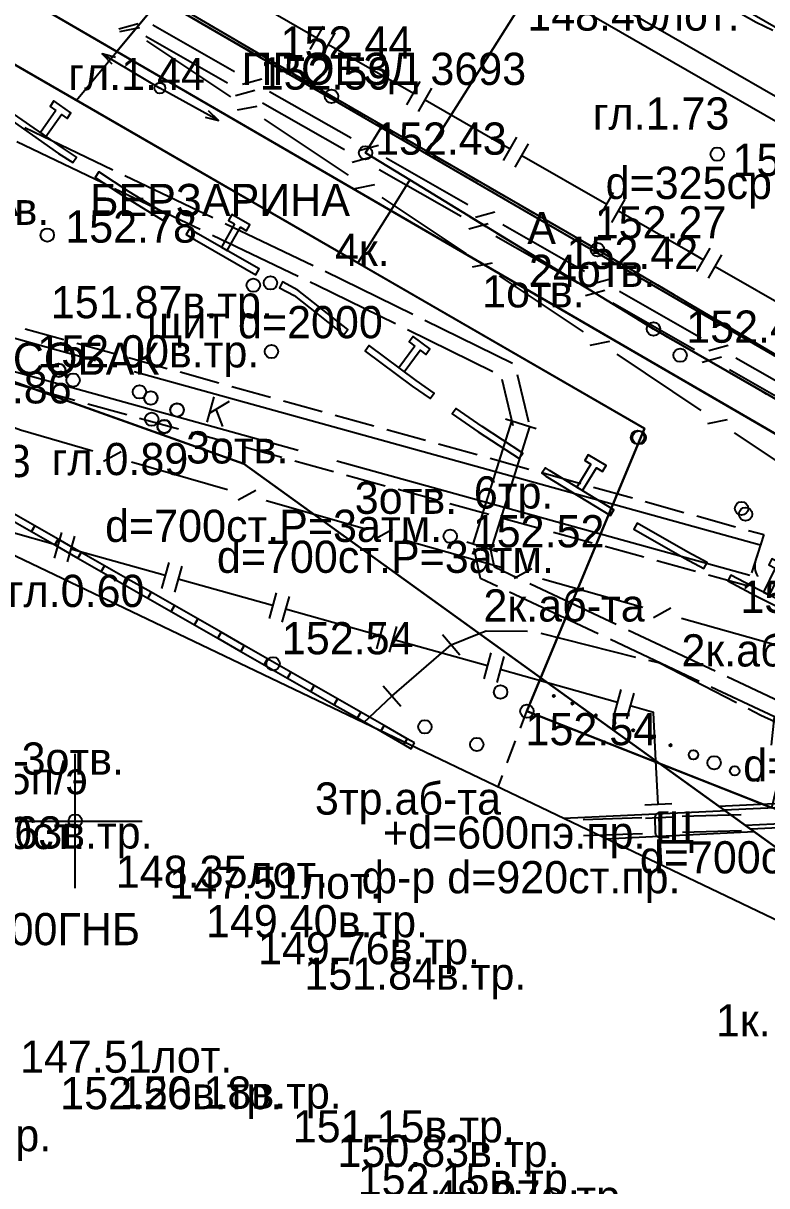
# Model space of a CAD drawing. Header units: metres. Extents: x -2743 to 126, y 13412 to 13916.
# Drawn here: x -1951.94 to -1924.21, y 13636.41 to 13679.72 of the extents above; entities that cross this region are included whole.
import ezdxf

# ---------------------------------------------------------------- set-up
doc = ezdxf.new("R2010")
doc.units = ezdxf.units.M
for name, color, linetype in [('0_геоподоснова', 7, 'Continuous'), ('link-улица Берзарина_Граница работ$0$ГП_Граница проектирования', 7, 'Continuous'), ('link-улица Берзарина_Покрытия — Новые$0$ДВ_ПП_Газон_Р', 7, 'Continuous'), ('link-улица Берзарина_Покрытия — Новые$0$ДВ_ПП_Тип2_Р_покрытия_ПЧ_Местные', 7, 'Continuous'), ('link-улица Берзарина_Покрытия — Новые$0$ДВ_ПП_Тип4_У_ПЧ за счет АБ_ТР', 7, 'Continuous'), ('link-улица Берзарина_Покрытия — Новые$0$ДВ_ПП_Тип5_Р ТР', 7, 'Continuous'), ('link-улица Берзарина_Покрытия — Новые$0$ДВ_ПП_Тип6_У_ТР_3м за счет Газона', 7, 'Continuous'), ('link_улица Берзарина_борта$0$ДВ_ГП_П_Борт_БР100.30.15', 7, 'Continuous'), ('link_улица Берзарина_борта$0$ДВ_ГП_П_Борт_Пониженный_бетонный', 7, 'Continuous'), ('output[1-12]_3_ДЖКХ-24_03233kl$0$Красные линии', 7, 'Continuous'), ('output[1-12]_3_ДЖКХ-24_03233pp$0$Водосток проектный', 7, 'Continuous'), ('output[1-12]_3_ДЖКХ-24_03233tp$0$Горизонтали', 7, 'Continuous'), ('output[1-12]_3_ДЖКХ-24_03233tp$0$Граница улицы', 7, 'Continuous'), ('output[1-12]_3_ДЖКХ-24_03233tp$0$Колодцы', 7, 'Continuous'), ('output[1-12]_3_ДЖКХ-24_03233tp$0$ЛЭП', 7, 'Continuous'), ('output[1-12]_3_ДЖКХ-24_03233tp$0$Отдельно стоящее дерево', 7, 'Continuous'), ('output[1-12]_3_ДЖКХ-24_03233tp$0$Полоса деревьев', 7, 'Continuous'), ('output[1-12]_3_ДЖКХ-24_03233tp$0$Светофоры', 7, 'Continuous'), ('output[1-12]_3_ДЖКХ-24_03233tp$0$Фонари', 7, 'Continuous'), ('output[1-12]_3_ДЖКХ-24_03233up$0$Водопровод', 7, 'Continuous'), ('output[1-12]_3_ДЖКХ-24_03233up$0$Газопровод', 7, 'Continuous'), ('output[1-12]_3_ДЖКХ-24_03233up$0$Кабели', 7, 'Continuous'), ('output[1-12]_3_ДЖКХ-24_03233up$0$Кабель связи', 7, 'Continuous'), ('output[1-12]_3_ДЖКХ-24_03233up$0$Кабель электрический', 7, 'Continuous'), ('output[1-12]_3_ДЖКХ-24_03233up$0$Канализация самотёчная', 7, 'Continuous'), ('output[1-12]_brd$0$Граница заказа', 7, 'Continuous'), ('output[1-12]_brd$0$Координатные кресты', 7, 'Continuous'), ('output[23]_3_ДЖКХ-25_01840kl$0$Красные линии', 7, 'Continuous'), ('output[23]_3_ДЖКХ-25_01840pp$0$Водосток проектный', 7, 'Continuous'), ('output[23]_3_ДЖКХ-25_01840tp$0$Горизонтали', 7, 'Continuous'), ('output[23]_3_ДЖКХ-25_01840tp$0$Граница улицы', 7, 'Continuous'), ('output[23]_3_ДЖКХ-25_01840tp$0$Колодцы', 7, 'Continuous'), ('output[23]_3_ДЖКХ-25_01840tp$0$Отдельно стоящее дерево', 7, 'Continuous'), ('output[23]_3_ДЖКХ-25_01840tp$0$Полоса деревьев', 7, 'Continuous'), ('output[23]_3_ДЖКХ-25_01840tp$0$Пояснительные подписи', 7, 'Continuous'), ('output[23]_3_ДЖКХ-25_01840up$0$Водосток', 7, 'Continuous'), ('output[23]_3_ДЖКХ-25_01840up$0$Газопровод', 7, 'Continuous'), ('output[23]_3_ДЖКХ-25_01840up$0$Кабели', 7, 'Continuous'), ('output[23]_3_ДЖКХ-25_01840up$0$Кабель связи', 7, 'Continuous'), ('output[23]_3_ДЖКХ-25_01840up$0$Канализация самотёчная', 7, 'Continuous'), ('output[23]_brd$0$Граница заказа', 7, 'Continuous'), ('output[23]_brd$0$Координатные кресты', 7, 'Continuous')]:
    doc.layers.add(name, color=color, linetype=linetype)

msp = doc.modelspace()

# ---------------------------------------------------------------- linework, layer by layer
at = {"layer": '0_геоподоснова'}
for points in [[(-1950, 13647.5), (-1950, 13652.5)], [(-1952.5, 13650), (-1947.5, 13650)]]:
    msp.add_lwpolyline(points, dxfattribs=at)
at = {"layer": 'link-улица Берзарина_Граница работ$0$ГП_Граница проектирования'}
msp.add_lwpolyline([(-1884.084, 13633.61), (-1896.781, 13639.677), (-1906.314, 13643.487), (-1921.402, 13649.466), (-1933.159, 13654.092), (-1928.779, 13664.629), (-1988.079, 13698.859), (-1995.299, 13686.451), (-2001.646, 13689.693), (-2002.701, 13690.383), (-2013.582, 13696.083)], dxfattribs=at)
at = {"layer": 'link-улица Берзарина_Покрытия — Новые$0$ДВ_ПП_Газон_Р'}
for points in [[(-1939.468, 13670.799), (-1949.958, 13676.854), (-1977.227, 13692.595), (-1975.877, 13694.586), (-1948.449, 13678.674), (-1938.236, 13672.748), (-1939.468, 13670.799)], [(-1921.057, 13662.782), (-1938.236, 13672.748), (-1939.468, 13670.799), (-1928.779, 13664.629), (-1933.159, 13654.092), (-1924.025, 13650.498), (-1921.057, 13662.782)]]:
    msp.add_lwpolyline(points, close=True, dxfattribs=at)
msp.add_lwpolyline([(-1949.958, 13676.854), (-1948.449, 13678.674)], dxfattribs=at)
at = {"layer": 'link-улица Берзарина_Покрытия — Новые$0$ДВ_ПП_Тип2_Р_покрытия_ПЧ_Местные'}
for points in [[(-1940.444, 13677.002), (-1946.762, 13680.709), (-1939.974, 13688.897), (-1936.862, 13687.092), (-1931.229, 13683.832), (-1931.23, 13683.831), (-1931.23, 13683.831), (-1936.855, 13674.934), (-1940.444, 13677.002)], [(-1917.843, 13676.081), (-1920.436, 13665.352), (-1930.526, 13671.287), (-1936.855, 13674.934), (-1931.23, 13683.831), (-1922.246, 13678.63), (-1920.884, 13677.841), (-1917.843, 13676.081)]]:
    msp.add_lwpolyline(points, close=True, dxfattribs=at)
at = {"layer": 'link-улица Берзарина_Покрытия — Новые$0$ДВ_ПП_Тип4_У_ПЧ за счет АБ_ТР'}
msp.add_lwpolyline([(-1962.573, 13689.976), (-1963.734, 13690.655), (-1963.848, 13690.497), (-1946.832, 13680.625), (-1938.593, 13675.846), (-1936.899, 13674.863), (-1926.517, 13668.839), (-1923.055, 13666.831), (-1920.444, 13665.317), (-1915.507, 13662.452), (-1918.323, 13664.109), (-1920.436, 13665.352), (-1930.526, 13671.287), (-1936.855, 13674.934), (-1940.444, 13677.002), (-1946.762, 13680.709), (-1952.591, 13684.129), (-1962.573, 13689.976)], close=True, dxfattribs=at)
at = {"layer": 'link-улица Берзарина_Покрытия — Новые$0$ДВ_ПП_Тип5_Р ТР'}
msp.add_lwpolyline([(-1916.286, 13661.366), (-1920.777, 13663.941), (-1928.439, 13668.334), (-1937.518, 13673.885), (-1939.173, 13674.897), (-1938.593, 13675.846), (-1936.899, 13674.863), (-1926.517, 13668.839), (-1923.055, 13666.831), (-1920.444, 13665.317), (-1915.507, 13662.452), (-1916.286, 13661.366)], close=True, dxfattribs=at)
at = {"layer": 'link-улица Берзарина_Покрытия — Новые$0$ДВ_ПП_Тип6_У_ТР_3м за счет Газона'}
for points in [[(-1948.449, 13678.674), (-1975.877, 13694.586), (-1981.484, 13697.839), (-1982.344, 13698.294), (-1983.236, 13698.68), (-1984.155, 13698.997), (-1985.097, 13699.24), (-1984.833, 13700.456), (-1984.416, 13700.346), (-1983.698, 13700.114), (-1983.282, 13701.344), (-1982.491, 13701.072), (-1981.718, 13700.757), (-1980.963, 13700.4), (-1980.229, 13700.001), (-1974.471, 13696.66), (-1946.832, 13680.625), (-1948.449, 13678.674)], [(-1920.777, 13663.941), (-1921.057, 13662.782), (-1938.236, 13672.748), (-1948.449, 13678.674), (-1946.832, 13680.625), (-1938.593, 13675.846), (-1939.173, 13674.897), (-1937.518, 13673.885), (-1928.439, 13668.334), (-1920.777, 13663.941)]]:
    msp.add_lwpolyline(points, close=True, dxfattribs=at)
msp.add_lwpolyline([(-1937.518, 13673.885), (-1938.236, 13672.748)], dxfattribs=at)
at = {"layer": 'link_улица Берзарина_борта$0$ДВ_ГП_П_Борт_БР100.30.15'}
msp.add_lwpolyline([(-1986.766, 13701.994), (-1985.053, 13701.781), (-1983.382, 13701.375), (-1981.769, 13700.78), (-1980.229, 13700.001), (-1926.517, 13668.839), (-1923.055, 13666.831), (-1915.507, 13662.452), (-1894.466, 13647.696), (-1863.372, 13632.742)], dxfattribs=at)
at = {"layer": 'link_улица Берзарина_борта$0$ДВ_ГП_П_Борт_Пониженный_бетонный'}
msp.add_lwpolyline([(-2000.536, 13689.126), (-1999.131, 13692.209), (-1997.803, 13694.464), (-1996.055, 13696.374), (-1993.952, 13697.883), (-1991.555, 13698.935), (-1988.993, 13699.465), (-1986.403, 13699.453), (-1983.872, 13698.908), (-1981.484, 13697.839), (-1919.727, 13662.01), (-1919.25, 13661.666), (-1918.852, 13661.24), (-1918.543, 13660.745), (-1918.336, 13660.194), (-1916.788, 13654.433), (-1916.383, 13653.353), (-1915.785, 13652.378), (-1915.012, 13651.535), (-1914.086, 13650.848), (-1901.556, 13643.634), (-1888.766, 13636.904), (-1875.729, 13630.666)], dxfattribs=at)
at = {"layer": 'output[1-12]_3_ДЖКХ-24_03233kl$0$Красные линии'}
for points in [[(-1950.722, 13676.473), (-1951.295, 13675.654), (-1951.09, 13675.51), (-1950.517, 13676.33), (-1950.3, 13676.178), (-1950.157, 13676.383), (-1950.796, 13676.83), (-1950.939, 13676.625), (-1950.722, 13676.473)], [(-1950.62, 13674.876), (-1950.093, 13674.531), (-1949.956, 13674.74), (-1950.48, 13675.084), (-1952.422, 13676.441), (-1952.565, 13676.237), (-1950.62, 13674.876)], [(-1948.117, 13673.234), (-1946.719, 13672.377), (-1946.588, 13672.59), (-1947.983, 13673.446), (-1949.12, 13674.191), (-1949.257, 13673.982), (-1948.117, 13673.234)], [(-1944.055, 13672.246), (-1944.551, 13671.378), (-1944.333, 13671.254), (-1943.838, 13672.122), (-1943.608, 13671.991), (-1943.484, 13672.208), (-1944.161, 13672.595), (-1944.285, 13672.377), (-1944.055, 13672.246)], [(-1945.554, 13671.662), (-1943.263, 13670.355), (-1943.139, 13670.572), (-1945.426, 13671.878), (-1945.735, 13672.067), (-1945.866, 13671.854), (-1945.554, 13671.662)], [(-1941.839, 13669.575), (-1939.989, 13668.114), (-1939.834, 13668.31), (-1941.701, 13669.785), (-1942.266, 13670.09), (-1942.385, 13669.87), (-1941.839, 13669.575)], [(-1937.338, 13667.695), (-1937.934, 13666.892), (-1937.733, 13666.743), (-1937.137, 13667.546), (-1936.924, 13667.388), (-1936.775, 13667.588), (-1937.401, 13668.053), (-1937.55, 13667.853), (-1937.338, 13667.695)], [(-1937.433, 13666.208), (-1936.76, 13665.741), (-1936.618, 13665.946), (-1937.287, 13666.412), (-1939.038, 13667.712), (-1939.187, 13667.511), (-1937.433, 13666.208)], [(-1934.97, 13664.496), (-1933.442, 13663.502), (-1933.305, 13663.711), (-1934.83, 13664.704), (-1935.796, 13665.375), (-1935.939, 13665.17), (-1934.97, 13664.496)], [(-1930.778, 13663.297), (-1931.3, 13662.445), (-1931.087, 13662.314), (-1930.565, 13663.166), (-1930.339, 13663.028), (-1930.208, 13663.241), (-1930.873, 13663.649), (-1931.004, 13663.436), (-1930.778, 13663.297)], [(-1932.447, 13662.854), (-1930.046, 13661.382), (-1929.915, 13661.595), (-1932.313, 13663.066), (-1932.467, 13663.166), (-1932.603, 13662.956), (-1932.447, 13662.854)], [(-1927.28, 13659.8), (-1926.555, 13659.414), (-1926.437, 13659.635), (-1927.16, 13660.02), (-1929.053, 13661.097), (-1929.176, 13660.88), (-1927.28, 13659.8)], [(-1923.898, 13659.423), (-1924.341, 13658.526), (-1924.117, 13658.416), (-1923.674, 13659.312), (-1923.437, 13659.195), (-1923.326, 13659.419), (-1924.025, 13659.764), (-1924.136, 13659.54), (-1923.898, 13659.423)], [(-1924.627, 13658.389), (-1922.996, 13657.582), (-1922.885, 13657.806), (-1924.513, 13658.611), (-1925.555, 13659.165), (-1925.672, 13658.945), (-1924.627, 13658.389)]]:
    msp.add_lwpolyline(points, close=True, dxfattribs=at)
at = {"layer": 'output[1-12]_3_ДЖКХ-24_03233pp$0$Водосток проектный'}
for points in [[(-1926.011, 13650.558), (-1907.526, 13651.431), (-1907.504, 13650.972), (-1907.482, 13650.512), (-1924.81, 13649.694)], [(-1925.807, 13650.412), (-1917.412, 13650.807)], [(-1925.024, 13649.848), (-1917.006, 13650.225)]]:
    msp.add_lwpolyline(points, dxfattribs=at)
at = {"layer": 'output[1-12]_3_ДЖКХ-24_03233tp$0$Горизонтали'}
for centre in [(-1940.444, 13677.002), (-1939.173, 13674.897), (-1926.063, 13674.846), (-1951.041, 13671.833), (-1930.526, 13671.287), (-1928.439, 13668.334), (-1936.016, 13660.612)]:
    msp.add_circle(centre, 0.25, dxfattribs=at)
at = {"layer": 'output[1-12]_3_ДЖКХ-24_03233tp$0$Граница улицы'}
for points in [[(-1944.992, 13679.67), (-1944.382, 13679.313)], [(-1943.951, 13679.06), (-1943.341, 13678.702)], [(-1942.91, 13678.449), (-1942.301, 13678.091)], [(-1941.869, 13677.838), (-1941.26, 13677.481)], [(-1940.828, 13677.228), (-1940.444, 13677.002), (-1940.218, 13676.872)], [(-1939.785, 13676.622), (-1939.172, 13676.269)], [(-1938.552, 13675.912), (-1938.74, 13675.606)], [(-1938.739, 13676.019), (-1938.126, 13675.667)], [(-1937.693, 13675.417), (-1937.081, 13675.064)], [(-1939, 13675.179), (-1939.173, 13674.897), (-1938.843, 13674.695)], [(-1936.648, 13674.814), (-1936.035, 13674.461)], [(-1938.416, 13674.434), (-1937.804, 13674.06)], [(-1935.602, 13674.212), (-1934.989, 13673.859)], [(-1937.378, 13673.799), (-1936.765, 13673.425)], [(-1934.556, 13673.609), (-1933.944, 13673.256)], [(-1936.339, 13673.164), (-1935.727, 13672.79)], [(-1933.511, 13673.007), (-1932.898, 13672.654)], [(-1935.3, 13672.529), (-1934.688, 13672.155)], [(-1932.465, 13672.404), (-1931.853, 13672.051)], [(-1934.261, 13671.894), (-1933.649, 13671.519)], [(-1931.419, 13671.802), (-1930.807, 13671.449)], [(-1933.222, 13671.259), (-1932.61, 13670.884)], [(-1930.374, 13671.198), (-1929.765, 13670.839)], [(-1932.183, 13670.623), (-1931.571, 13670.249)], [(-1929.334, 13670.586), (-1928.725, 13670.228)], [(-1931.145, 13669.988), (-1930.532, 13669.614)], [(-1928.294, 13669.974), (-1927.685, 13669.616)], [(-1930.106, 13669.353), (-1929.493, 13668.979)], [(-1927.254, 13669.362), (-1926.645, 13669.004)], [(-1929.067, 13668.718), (-1928.455, 13668.344)], [(-1926.214, 13668.75), (-1925.604, 13668.392)], [(-1928.021, 13668.094), (-1927.399, 13667.737)], [(-1925.173, 13668.138), (-1924.564, 13667.78)], [(-1926.965, 13667.489), (-1926.342, 13667.132)], [(-1925.908, 13666.883), (-1925.286, 13666.526)], [(-1924.852, 13666.277), (-1924.541, 13666.099)], [(-1924.541, 13666.099), (-1924.235, 13665.923)], [(-1928.217, 13652.148), (-1927.882, 13652.016)], [(-1927.417, 13651.833), (-1926.746, 13651.569)], [(-1926.281, 13651.386), (-1925.61, 13651.122)], [(-1925.145, 13650.939), (-1924.474, 13650.675)]]:
    msp.add_lwpolyline(points, dxfattribs=at)
at = {"layer": 'output[1-12]_3_ДЖКХ-24_03233tp$0$ЛЭП'}
for points in [[(-1948.991, 13678.587), (-1946.842, 13677.309)], [(-1948.493, 13678.447), (-1948.991, 13678.587), (-1948.629, 13678.216)], [(-1944.652, 13676.104), (-1946.842, 13677.309)], [(-1945.153, 13676.227), (-1944.652, 13676.104), (-1945.026, 13676.463)]]:
    msp.add_lwpolyline(points, dxfattribs=at)
at = {"layer": 'output[1-12]_3_ДЖКХ-24_03233tp$0$Отдельно стоящее дерево'}
for centre in [(-1943.359, 13669.963), (-1942.719, 13670.049), (-1942.684, 13667.492), (-1950.62, 13666.796), (-1950.606, 13666.789), (-1950.078, 13666.429), (-1947.604, 13665.988), (-1947.183, 13665.763), (-1947.179, 13665.762), (-1946.206, 13665.315), (-1946.201, 13665.312), (-1947.149, 13664.97), (-1946.686, 13664.69), (-1946.678, 13664.701), (-1946.675, 13664.7), (-1929.031, 13664.296), (-1928.972, 13664.286), (-1925.154, 13661.648), (-1925.007, 13661.437)]:
    msp.add_circle(centre, 0.25, dxfattribs=at)
at = {"layer": 'output[1-12]_3_ДЖКХ-24_03233tp$0$Полоса деревьев'}
for points in [[(-1930.56, 13653.908), (-1930.628, 13653.935)], [(-1930.563, 13653.904), (-1930.628, 13653.93)], [(-1930.554, 13653.917), (-1930.627, 13653.945)], [(-1930.557, 13653.912), (-1930.627, 13653.94)], [(-1930.569, 13653.901), (-1930.627, 13653.924)], [(-1930.551, 13653.921), (-1930.626, 13653.95)], [(-1930.575, 13653.898), (-1930.625, 13653.918)], [(-1930.55, 13653.926), (-1930.623, 13653.955)], [(-1930.549, 13653.931), (-1930.619, 13653.959)], [(-1930.584, 13653.896), (-1930.619, 13653.91)], [(-1930.549, 13653.936), (-1930.616, 13653.963)], [(-1930.55, 13653.942), (-1930.612, 13653.966)], [(-1930.552, 13653.948), (-1930.606, 13653.97)], [(-1930.595, 13653.895), (-1930.603, 13653.898)], [(-1930.554, 13653.954), (-1930.601, 13653.973)], [(-1930.562, 13653.963), (-1930.589, 13653.974)], [(-1929.853, 13653.653), (-1929.923, 13653.68)], [(-1929.853, 13653.658), (-1929.92, 13653.685)], [(-1929.854, 13653.664), (-1929.915, 13653.688)], [(-1929.856, 13653.67), (-1929.91, 13653.691)], [(-1929.858, 13653.676), (-1929.904, 13653.695)], [(-1929.865, 13653.684), (-1929.893, 13653.696)], [(-1929.863, 13653.63), (-1929.932, 13653.657)], [(-1929.867, 13653.626), (-1929.932, 13653.652)], [(-1929.86, 13653.634), (-1929.931, 13653.662)], [(-1929.858, 13653.638), (-1929.93, 13653.667)], [(-1929.872, 13653.623), (-1929.93, 13653.646)], [(-1929.855, 13653.643), (-1929.929, 13653.672)], [(-1929.878, 13653.62), (-1929.928, 13653.64)], [(-1929.854, 13653.648), (-1929.926, 13653.677)], [(-1929.887, 13653.618), (-1929.923, 13653.632)], [(-1929.898, 13653.617), (-1929.907, 13653.62)], [(-1929.167, 13653.352), (-1929.235, 13653.379)], [(-1929.17, 13653.348), (-1929.235, 13653.374)], [(-1929.161, 13653.36), (-1929.234, 13653.389)], [(-1929.164, 13653.356), (-1929.234, 13653.384)], [(-1929.176, 13653.345), (-1929.234, 13653.368)], [(-1929.158, 13653.364), (-1929.233, 13653.394)], [(-1929.182, 13653.341), (-1929.232, 13653.361)], [(-1929.157, 13653.37), (-1929.23, 13653.398)], [(-1929.156, 13653.375), (-1929.226, 13653.402)], [(-1929.191, 13653.34), (-1929.226, 13653.354)], [(-1929.156, 13653.38), (-1929.223, 13653.407)], [(-1929.157, 13653.386), (-1929.219, 13653.41)], [(-1929.159, 13653.392), (-1929.213, 13653.413)], [(-1929.202, 13653.339), (-1929.21, 13653.342)], [(-1929.161, 13653.398), (-1929.208, 13653.416)], [(-1929.169, 13653.406), (-1929.196, 13653.417)], [(-1928.47, 13653.074), (-1928.539, 13653.101)], [(-1928.474, 13653.07), (-1928.539, 13653.096)], [(-1928.467, 13653.078), (-1928.538, 13653.106)], [(-1928.465, 13653.082), (-1928.537, 13653.111)], [(-1928.479, 13653.066), (-1928.537, 13653.089)], [(-1928.462, 13653.086), (-1928.536, 13653.116)], [(-1928.485, 13653.063), (-1928.535, 13653.083)], [(-1928.461, 13653.091), (-1928.533, 13653.12)], [(-1928.46, 13653.096), (-1928.53, 13653.124)], [(-1928.494, 13653.062), (-1928.53, 13653.076)], [(-1928.46, 13653.102), (-1928.527, 13653.128)], [(-1928.461, 13653.108), (-1928.522, 13653.132)], [(-1928.463, 13653.114), (-1928.517, 13653.135)], [(-1928.505, 13653.061), (-1928.514, 13653.064)], [(-1928.465, 13653.12), (-1928.511, 13653.138)], [(-1928.472, 13653.128), (-1928.5, 13653.139)], [(-1927.774, 13652.795), (-1927.842, 13652.823)], [(-1927.777, 13652.791), (-1927.842, 13652.817)], [(-1927.768, 13652.804), (-1927.841, 13652.833)], [(-1927.771, 13652.8), (-1927.841, 13652.828)], [(-1927.765, 13652.808), (-1927.84, 13652.838)], [(-1927.764, 13652.813), (-1927.837, 13652.842)], [(-1927.763, 13652.818), (-1927.833, 13652.846)], [(-1927.763, 13652.824), (-1927.83, 13652.85)], [(-1927.764, 13652.829), (-1927.826, 13652.854)], [(-1927.766, 13652.835), (-1927.82, 13652.857)], [(-1927.768, 13652.842), (-1927.815, 13652.86)], [(-1927.776, 13652.85), (-1927.803, 13652.861)], [(-1927.783, 13652.788), (-1927.84, 13652.811)], [(-1927.788, 13652.785), (-1927.839, 13652.805)], [(-1927.798, 13652.783), (-1927.833, 13652.798)], [(-1927.809, 13652.783), (-1927.817, 13652.786)], [(-1924.523, 13651.497), (-1924.592, 13651.525)], [(-1924.527, 13651.493), (-1924.592, 13651.519)], [(-1924.52, 13651.502), (-1924.591, 13651.53)], [(-1924.518, 13651.506), (-1924.59, 13651.535)], [(-1924.533, 13651.49), (-1924.59, 13651.513)], [(-1924.515, 13651.51), (-1924.589, 13651.54)], [(-1924.514, 13651.515), (-1924.586, 13651.544)], [(-1924.513, 13651.52), (-1924.583, 13651.548)], [(-1924.513, 13651.526), (-1924.58, 13651.552)], [(-1924.514, 13651.531), (-1924.575, 13651.556)], [(-1924.516, 13651.537), (-1924.57, 13651.559)], [(-1924.518, 13651.544), (-1924.564, 13651.562)], [(-1924.525, 13651.552), (-1924.553, 13651.563)], [(-1924.538, 13651.487), (-1924.588, 13651.507)], [(-1924.547, 13651.485), (-1924.583, 13651.5)], [(-1924.559, 13651.485), (-1924.567, 13651.488)]]:
    msp.add_lwpolyline(points, dxfattribs=at)
for centre, radius in [((-1930.589, 13653.935), 0.04), ((-1929.892, 13653.657), 0.04), ((-1929.196, 13653.378), 0.04), ((-1928.499, 13653.1), 0.04), ((-1927.803, 13652.822), 0.04), ((-1926.947, 13652.471), 0.175), ((-1926.178, 13652.173), 0.25), ((-1925.411, 13651.867), 0.175), ((-1924.552, 13651.524), 0.04)]:
    msp.add_circle(centre, radius, dxfattribs=at)
at = {"layer": 'output[1-12]_3_ДЖКХ-24_03233tp$0$Светофоры'}
msp.add_circle((-1927.446, 13667.354), 0.25, dxfattribs=at)
at = {"layer": 'output[1-12]_3_ДЖКХ-24_03233tp$0$Фонари'}
msp.add_circle((-1946.842, 13677.309), 0.2, dxfattribs=at)
at = {"layer": 'output[1-12]_3_ДЖКХ-24_03233up$0$Водопровод'}
for points in [[(-1936.057, 13684.009), (-1913.624, 13671.109)], [(-1936.452, 13683.314), (-1914.015, 13670.411)]]:
    msp.add_lwpolyline(points, dxfattribs=at)
at = {"layer": 'output[1-12]_3_ДЖКХ-24_03233up$0$Газопровод'}
for points in [[(-1944.16, 13681.009), (-1942.781, 13680.207), (-1940.993, 13679.182)], [(-1941.242, 13678.748), (-1940.745, 13679.616)], [(-1940.808, 13678.5), (-1940.311, 13679.367)], [(-1940.56, 13678.933), (-1937.388, 13677.115)], [(-1937.637, 13676.681), (-1937.139, 13677.549)], [(-1937.203, 13676.433), (-1936.705, 13677.3)], [(-1936.954, 13676.866), (-1933.782, 13675.048)], [(-1934.031, 13674.614), (-1933.534, 13675.482)], [(-1933.597, 13674.365), (-1933.1, 13675.233)], [(-1933.348, 13674.799), (-1930.177, 13672.981)], [(-1930.425, 13672.547), (-1929.928, 13673.414)], [(-1929.992, 13672.298), (-1929.494, 13673.166)], [(-1929.743, 13672.732), (-1927.145, 13671.242), (-1926.571, 13670.914)], [(-1926.82, 13670.48), (-1926.322, 13671.347)], [(-1926.386, 13670.231), (-1925.889, 13671.099)], [(-1926.137, 13670.665), (-1922.965, 13668.846)], [(-1929.786, 13654.422), (-1932.389, 13655.152)], [(-1929.651, 13654.903), (-1929.921, 13653.94)], [(-1929.17, 13654.768), (-1929.44, 13653.805)], [(-1928.345, 13652.24), (-1928.442, 13654.045), (-1929.305, 13654.287)]]:
    msp.add_lwpolyline(points, dxfattribs=at)
at = {"layer": 'output[1-12]_3_ДЖКХ-24_03233up$0$Кабели'}
for points in [[(-1934.936, 13656.986), (-1934.68, 13657.09), (-1933.135, 13657.072)], [(-1932.644, 13656.996), (-1929.109, 13656.112)], [(-1928.624, 13655.991), (-1928.22, 13655.89), (-1925.348, 13654.42)], [(-1924.902, 13654.192), (-1924.43, 13653.95), (-1922.6, 13653.11), (-1921.574, 13652.715)]]:
    msp.add_lwpolyline(points, dxfattribs=at)
at = {"layer": 'output[1-12]_3_ДЖКХ-24_03233up$0$Кабель связи'}
for points in [[(-1948.378, 13679.515), (-1947.655, 13679.712)], [(-1947.103, 13679.668), (-1944.057, 13677.93)], [(-1948.33, 13679.414), (-1947.595, 13679.561)], [(-1947.365, 13679.242), (-1944.316, 13677.502)], [(-1947.339, 13679.071), (-1944.204, 13676.983)], [(-1943.768, 13677.46), (-1943.045, 13677.657)], [(-1944.026, 13677.032), (-1943.303, 13677.229)], [(-1942.755, 13677.187), (-1939.709, 13675.449)], [(-1943.947, 13676.493), (-1943.212, 13676.641)], [(-1943.013, 13676.759), (-1939.965, 13675.019)], [(-1942.956, 13676.151), (-1939.821, 13674.062)], [(-1939.419, 13674.978), (-1938.696, 13675.176)], [(-1939.675, 13674.549), (-1938.952, 13674.746)], [(-1938.406, 13674.705), (-1935.361, 13672.968)], [(-1938.662, 13674.276), (-1935.614, 13672.536)], [(-1939.564, 13673.573), (-1938.83, 13673.72)], [(-1938.573, 13673.231), (-1935.438, 13671.142)], [(-1935.071, 13672.497), (-1934.348, 13672.695)], [(-1935.324, 13672.066), (-1934.601, 13672.263)], [(-1934.058, 13672.224), (-1931.013, 13670.486)], [(-1934.311, 13671.793), (-1931.262, 13670.053)], [(-1935.182, 13670.653), (-1934.447, 13670.8)], [(-1934.19, 13670.31), (-1931.055, 13668.222)], [(-1930.723, 13670.016), (-1930, 13670.213)], [(-1930.972, 13669.583), (-1930.249, 13669.78)], [(-1929.71, 13669.743), (-1926.665, 13668.005)], [(-1929.959, 13669.31), (-1926.911, 13667.57)], [(-1930.799, 13667.732), (-1930.064, 13667.879)], [(-1926.375, 13667.535), (-1925.652, 13667.732)], [(-1929.807, 13667.39), (-1926.672, 13665.301)], [(-1926.621, 13667.1), (-1925.898, 13667.297)], [(-1925.362, 13667.262), (-1922.316, 13665.524)], [(-1925.608, 13666.827), (-1922.56, 13665.087)], [(-1926.416, 13664.812), (-1925.681, 13664.959)], [(-1925.424, 13664.47), (-1922.29, 13662.381)], [(-1939.215, 13660.887), (-1941.089, 13661.416)], [(-1938.167, 13660.866), (-1938.821, 13660.5)], [(-1934.026, 13659.421), (-1937.772, 13660.479)], [(-1932.977, 13659.4), (-1933.631, 13659.034)], [(-1928.836, 13657.954), (-1932.582, 13659.013)], [(-1927.787, 13657.933), (-1928.441, 13657.568)], [(-1923.646, 13656.488), (-1927.392, 13657.547)]]:
    msp.add_lwpolyline(points, dxfattribs=at)
at = {"layer": 'output[1-12]_3_ДЖКХ-24_03233up$0$Кабель электрический'}
for points in [[(-1927.398, 13681.355), (-1927.383, 13681.346), (-1924.606, 13679.764), (-1923.992, 13679.464)], [(-1948.597, 13674.255), (-1951.879, 13675.822)], [(-1948.985, 13673.775), (-1952.18, 13675.301)], [(-1944.863, 13672.472), (-1948.145, 13674.039)], [(-1945.338, 13672.034), (-1948.533, 13673.56)], [(-1941.13, 13670.69), (-1944.412, 13672.257)], [(-1941.691, 13670.293), (-1944.887, 13671.818)], [(-1937.414, 13668.872), (-1940.679, 13670.474)], [(-1938.059, 13668.521), (-1940.983, 13669.955), (-1941.24, 13670.077)], [(-1933.7, 13667.051), (-1936.965, 13668.652)], [(-1934.431, 13666.741), (-1937.61, 13668.3)], [(-1933.672, 13664.721), (-1934.077, 13666.445)], [(-1933.088, 13664.859), (-1933.504, 13666.629)], [(-1933.714, 13664.895), (-1933.952, 13664.971)], [(-1935.164, 13660.316), (-1933.714, 13664.896)], [(-1934.496, 13660.104), (-1933.046, 13664.684)], [(-1933.046, 13664.684), (-1933.714, 13664.896)], [(-1932.808, 13664.609), (-1933.047, 13664.684)], [(-1935.164, 13660.315), (-1935.402, 13660.391)], [(-1934.496, 13660.104), (-1935.164, 13660.316)], [(-1933.505, 13659.052), (-1934.367, 13659.458), (-1934.536, 13660.271)], [(-1934.26, 13658.744), (-1934.893, 13659.042), (-1935.124, 13660.149)], [(-1934.258, 13660.029), (-1934.497, 13660.104)], [(-1930.497, 13656.972), (-1933.808, 13658.531)], [(-1929.824, 13657.318), (-1933.052, 13658.839)], [(-1926.734, 13655.2), (-1930.045, 13656.759)], [(-1926.144, 13655.585), (-1929.372, 13657.105)], [(-1924.034, 13652.824), (-1923.929, 13653.879), (-1926.282, 13654.987)], [(-1923.381, 13653.331), (-1923.291, 13654.241), (-1925.691, 13655.372)]]:
    msp.add_lwpolyline(points, dxfattribs=at)
at = {"layer": 'output[1-12]_3_ДЖКХ-24_03233up$0$Канализация самотёчная'}
for points in [[(-1972.634, 13673.627), (-1949.248, 13667.154)], [(-1957.074, 13668.075), (-1941.686, 13663.815)], [(-1951.867, 13668.34), (-1950.422, 13667.938)], [(-1949.94, 13667.804), (-1948.495, 13667.402)], [(-1948.013, 13667.268), (-1946.568, 13666.866)], [(-1947.802, 13666.754), (-1924.416, 13660.28)], [(-1946.086, 13666.732), (-1944.641, 13666.33)], [(-1950.008, 13665.667), (-1951.399, 13666.05)], [(-1944.828, 13665.81), (-1945.092, 13664.856)], [(-1944.159, 13666.196), (-1942.714, 13665.794)], [(-1948.079, 13665.136), (-1949.525, 13665.534)], [(-1944.998, 13665.196), (-1944.249, 13665.65)], [(-1942.233, 13665.66), (-1940.787, 13665.258)], [(-1946.151, 13664.605), (-1947.597, 13665.003)], [(-1944.761, 13665.34), (-1944.514, 13664.696)], [(-1940.306, 13665.124), (-1938.861, 13664.723)], [(-1938.379, 13664.589), (-1936.934, 13664.187)], [(-1944.223, 13664.074), (-1945.669, 13664.472)], [(-1942.295, 13663.543), (-1943.741, 13663.941)], [(-1936.452, 13664.053), (-1935.007, 13663.651)], [(-1940.366, 13663.012), (-1941.813, 13663.411)], [(-1940.24, 13663.415), (-1924.852, 13659.156)], [(-1934.525, 13663.517), (-1933.08, 13663.115)], [(-1938.438, 13662.481), (-1939.884, 13662.88)], [(-1932.598, 13662.981), (-1931.288, 13662.617), (-1931.153, 13662.579)], [(-1936.51, 13661.951), (-1937.956, 13662.349)], [(-1930.672, 13662.444), (-1929.227, 13662.04)], [(-1934.582, 13661.42), (-1936.028, 13661.818)], [(-1928.745, 13661.906), (-1927.301, 13661.502)], [(-1932.653, 13660.889), (-1934.1, 13661.287)], [(-1926.819, 13661.368), (-1925.375, 13660.964)], [(-1930.725, 13660.358), (-1932.171, 13660.756)], [(-1924.893, 13660.829), (-1924.325, 13660.671)], [(-1924.325, 13660.671), (-1924.788, 13659.244)], [(-1928.797, 13659.827), (-1930.243, 13660.225)], [(-1924.561, 13659.903), (-1924.583, 13659.862), (-1924.611, 13659.791), (-1924.634, 13659.718), (-1924.649, 13659.643), (-1924.658, 13659.567), (-1924.66, 13659.491), (-1924.655, 13659.415), (-1924.642, 13659.339), (-1924.623, 13659.265), (-1924.598, 13659.193), (-1924.566, 13659.124), (-1924.562, 13659.117)], [(-1926.869, 13659.296), (-1928.315, 13659.694)], [(-1924.942, 13658.768), (-1924.943, 13658.766), (-1926.387, 13659.163)]]:
    msp.add_lwpolyline(points, dxfattribs=at)
at = {"layer": 'output[1-12]_brd$0$Граница заказа'}
msp.add_lwpolyline([(-2346.581, 13797.271), (-2166.599, 13756.435), (-2146.461, 13744.448), (-2137.057, 13735.438), (-2116.083, 13730.556), (-2106.947, 13730.964), (-2106.947, 13685.73), (-2024.861, 13668.702), (-2016.466, 13689.267), (-1943.717, 13663.309), (-1875.376, 13614.096), (-1826.303, 13588.476), (-1816.168, 13541.725), (-1765.892, 13527.485), (-1735.115, 13529.544), (-1686.146, 13524.756), (-1676.411, 13564.262), (-1525.599, 13535.005), (-1412.062, 13512.979), (-1427.758, 13454.715), (-1407.548, 13450.243), (-1398.752, 13489.999), (-1344.683, 13479.798), (-1272.603, 13462.997)], dxfattribs=at)
at = {"layer": 'output[1-12]_brd$0$Координатные кресты'}
msp.add_circle((-1950, 13650), 0.25, dxfattribs=at)
at = {"layer": 'output[23]_3_ДЖКХ-25_01840kl$0$Красные линии'}
for points in [[(-1951.509, 13661.003), (-1952.377, 13661.499), (-1952.501, 13661.282), (-1951.633, 13660.786), (-1951.509, 13661.003)], [(-1950.641, 13660.507), (-1951.509, 13661.003), (-1951.633, 13660.786), (-1950.765, 13660.29), (-1950.641, 13660.507)], [(-1949.773, 13660.011), (-1950.641, 13660.507), (-1950.765, 13660.29), (-1949.897, 13659.794), (-1949.773, 13660.011)], [(-1948.904, 13659.515), (-1949.773, 13660.011), (-1949.897, 13659.794), (-1949.028, 13659.297), (-1948.904, 13659.515)], [(-1948.036, 13659.018), (-1948.904, 13659.515), (-1949.028, 13659.297), (-1948.16, 13658.801), (-1948.036, 13659.018)], [(-1947.168, 13658.522), (-1948.036, 13659.018), (-1948.16, 13658.801), (-1947.292, 13658.305), (-1947.168, 13658.522)], [(-1946.3, 13658.026), (-1947.168, 13658.522), (-1947.292, 13658.305), (-1946.424, 13657.809), (-1946.3, 13658.026)], [(-1945.431, 13657.53), (-1946.3, 13658.026), (-1946.424, 13657.809), (-1945.555, 13657.313), (-1945.431, 13657.53)], [(-1944.563, 13657.034), (-1945.431, 13657.53), (-1945.555, 13657.313), (-1944.687, 13656.817), (-1944.563, 13657.034)], [(-1943.695, 13656.538), (-1944.563, 13657.034), (-1944.687, 13656.817), (-1943.819, 13656.321), (-1943.695, 13656.538)], [(-1942.827, 13656.042), (-1943.695, 13656.538), (-1943.819, 13656.321), (-1942.951, 13655.825), (-1942.827, 13656.042)], [(-1941.958, 13655.546), (-1942.827, 13656.042), (-1942.951, 13655.825), (-1942.082, 13655.328), (-1941.958, 13655.546)], [(-1941.09, 13655.049), (-1941.958, 13655.546), (-1942.082, 13655.328), (-1941.214, 13654.832), (-1941.09, 13655.049)], [(-1940.222, 13654.553), (-1941.09, 13655.049), (-1941.214, 13654.832), (-1940.346, 13654.336), (-1940.222, 13654.553)], [(-1939.353, 13654.057), (-1940.222, 13654.553), (-1940.346, 13654.336), (-1939.478, 13653.84), (-1939.353, 13654.057)], [(-1938.485, 13653.561), (-1939.353, 13654.057), (-1939.478, 13653.84), (-1938.609, 13653.344), (-1938.485, 13653.561)], [(-1937.617, 13653.065), (-1938.485, 13653.561), (-1938.609, 13653.344), (-1937.741, 13652.848), (-1937.617, 13653.065)], [(-1937.351, 13652.913), (-1937.617, 13653.065), (-1937.741, 13652.848), (-1937.475, 13652.696), (-1937.351, 13652.913)]]:
    msp.add_lwpolyline(points, close=True, dxfattribs=at)
at = {"layer": 'output[23]_3_ДЖКХ-25_01840pp$0$Водосток проектный'}
for points in [[(-1931.791, 13650.108), (-1925.689, 13650.396)], [(-1924.688, 13649.593), (-1930.237, 13649.331)]]:
    msp.add_lwpolyline(points, dxfattribs=at)
at = {"layer": 'output[23]_3_ДЖКХ-25_01840tp$0$Горизонтали'}
for centre in [(-1942.623, 13655.86), (-1933.159, 13654.092)]:
    msp.add_circle(centre, 0.25, dxfattribs=at)
at = {"layer": 'output[23]_3_ДЖКХ-25_01840tp$0$Граница улицы'}
for points in [[(-1933.4, 13653.459), (-1933.159, 13654.092), (-1932.965, 13654.016)], [(-1932.5, 13653.833), (-1931.675, 13653.508)], [(-1931.21, 13653.325), (-1930.385, 13653.001)], [(-1933.892, 13652.163), (-1933.578, 13652.991)], [(-1929.92, 13652.818), (-1929.488, 13652.648), (-1929.095, 13652.493)], [(-1928.63, 13652.31), (-1928.218, 13652.148)], [(-1934.227, 13651.281), (-1934.07, 13651.695)]]:
    msp.add_lwpolyline(points, dxfattribs=at)
at = {"layer": 'output[23]_3_ДЖКХ-25_01840tp$0$Отдельно стоящее дерево'}
for centre in [(-1934.139, 13654.808), (-1936.963, 13653.51), (-1935.026, 13652.853)]:
    msp.add_circle(centre, 0.25, dxfattribs=at)
at = {"layer": 'output[23]_3_ДЖКХ-25_01840tp$0$Полоса деревьев'}
for points in [[(-1932.192, 13654.67), (-1932.123, 13654.642)], [(-1932.192, 13654.665), (-1932.126, 13654.638)], [(-1932.192, 13654.659), (-1932.13, 13654.634)], [(-1932.191, 13654.675), (-1932.119, 13654.646)], [(-1932.19, 13654.68), (-1932.116, 13654.65)], [(-1932.19, 13654.653), (-1932.136, 13654.631)], [(-1932.188, 13654.685), (-1932.115, 13654.655)], [(-1932.188, 13654.647), (-1932.142, 13654.628)], [(-1932.185, 13654.689), (-1932.114, 13654.66)], [(-1932.182, 13654.693), (-1932.113, 13654.665)], [(-1932.18, 13654.638), (-1932.153, 13654.627)], [(-1932.178, 13654.697), (-1932.113, 13654.671)], [(-1932.173, 13654.7), (-1932.115, 13654.677)], [(-1932.167, 13654.703), (-1932.117, 13654.683)], [(-1932.158, 13654.705), (-1932.123, 13654.69)], [(-1932.147, 13654.706), (-1932.138, 13654.702)], [(-1931.498, 13654.387), (-1931.428, 13654.359)], [(-1931.498, 13654.382), (-1931.431, 13654.355)], [(-1931.497, 13654.392), (-1931.425, 13654.363)], [(-1931.497, 13654.376), (-1931.436, 13654.351)], [(-1931.496, 13654.397), (-1931.422, 13654.367)], [(-1931.495, 13654.37), (-1931.441, 13654.348)], [(-1931.493, 13654.402), (-1931.421, 13654.372)], [(-1931.493, 13654.364), (-1931.447, 13654.345)], [(-1931.49, 13654.406), (-1931.42, 13654.377)], [(-1931.487, 13654.41), (-1931.419, 13654.382)], [(-1931.486, 13654.355), (-1931.458, 13654.344)], [(-1931.484, 13654.414), (-1931.419, 13654.388)], [(-1931.478, 13654.417), (-1931.421, 13654.394)], [(-1931.473, 13654.42), (-1931.423, 13654.4)], [(-1931.463, 13654.422), (-1931.428, 13654.407)], [(-1931.452, 13654.423), (-1931.444, 13654.419)]]:
    msp.add_lwpolyline(points, dxfattribs=at)
for centre in [(-1932.153, 13654.666), (-1931.458, 13654.383)]:
    msp.add_circle(centre, 0.04, dxfattribs=at)
at = {"layer": 'output[23]_3_ДЖКХ-25_01840up$0$Водосток'}
for points in [[(-1927.885, 13650.325), (-1928.162, 13650.317), (-1928.201, 13650.313), (-1928.231, 13650.305), (-1928.272, 13650.292), (-1928.308, 13650.273), (-1928.335, 13650.251), (-1928.359, 13650.221), (-1928.379, 13650.188), (-1928.385, 13650.16), (-1928.388, 13650.133), (-1928.37, 13649.548), (-1928.365, 13649.523), (-1928.357, 13649.503), (-1928.342, 13649.478), (-1928.326, 13649.46), (-1928.302, 13649.438), (-1928.276, 13649.418), (-1928.244, 13649.405), (-1928.197, 13649.39), (-1928.161, 13649.387), (-1927.851, 13649.397)], [(-1927.369, 13650.18), (-1925.175, 13650.249)], [(-1931.063, 13650.064), (-1928.869, 13650.133)], [(-1931.044, 13649.464), (-1928.85, 13649.533)], [(-1927.351, 13649.581), (-1925.156, 13649.65)]]:
    msp.add_lwpolyline(points, dxfattribs=at)
at = {"layer": 'output[23]_3_ДЖКХ-25_01840up$0$Газопровод'}
for points in [[(-1950.646, 13660.271), (-1954.168, 13661.258)], [(-1950.511, 13660.752), (-1950.781, 13659.789)], [(-1950.03, 13660.617), (-1950.3, 13659.654)], [(-1946.642, 13659.148), (-1950.165, 13660.136)], [(-1946.507, 13659.63), (-1946.777, 13658.667)], [(-1946.026, 13659.495), (-1946.296, 13658.532)], [(-1942.639, 13658.026), (-1946.161, 13659.013)], [(-1942.504, 13658.507), (-1942.774, 13657.544)], [(-1942.022, 13658.372), (-1942.292, 13657.409)], [(-1938.635, 13656.903), (-1942.157, 13657.891)], [(-1938.5, 13657.385), (-1938.77, 13656.422)], [(-1938.019, 13657.25), (-1938.289, 13656.287)], [(-1934.632, 13655.781), (-1938.154, 13656.768)], [(-1934.497, 13656.262), (-1934.767, 13655.299)], [(-1934.015, 13656.127), (-1934.285, 13655.164)], [(-1932.389, 13655.152), (-1934.15, 13655.646)], [(-1928.258, 13650.617), (-1928.345, 13652.24)], [(-1927.759, 13650.643), (-1928.758, 13650.59)], [(-1927.732, 13650.144), (-1928.731, 13650.091)], [(-1928.138, 13648.37), (-1928.232, 13650.117)]]:
    msp.add_lwpolyline(points, dxfattribs=at)
at = {"layer": 'output[23]_3_ДЖКХ-25_01840up$0$Кабели'}
for points in [[(-1935.653, 13656.182), (-1936.307, 13656.938)], [(-1935.98, 13656.56), (-1934.936, 13656.986)], [(-1938.19, 13654.65), (-1935.98, 13656.56)], [(-1937.863, 13654.272), (-1938.517, 13655.028)], [(-1939.237, 13653.676), (-1938.19, 13654.65)]]:
    msp.add_lwpolyline(points, dxfattribs=at)
at = {"layer": 'output[23]_3_ДЖКХ-25_01840up$0$Кабель связи'}
for points in [[(-1949.339, 13663.784), (-1952.04, 13664.559), (-1952.894, 13664.88)], [(-1948.29, 13663.759), (-1948.946, 13663.396)], [(-1944.319, 13662.343), (-1947.897, 13663.37)], [(-1943.271, 13662.318), (-1943.926, 13661.955)], [(-1941.089, 13661.416), (-1942.878, 13661.93)]]:
    msp.add_lwpolyline(points, dxfattribs=at)
at = {"layer": 'output[23]_3_ДЖКХ-25_01840up$0$Канализация самотёчная'}
msp.add_lwpolyline([(-1951.4, 13666.05), (-1952.846, 13666.448)], dxfattribs=at)
at = {"layer": 'output[23]_brd$0$Граница заказа'}
msp.add_lwpolyline([(-1912.765, 13641.02), (-1943.717, 13663.309), (-2005.475, 13685.345), (-1912.765, 13641.02)], dxfattribs=at)
at = {"layer": 'output[23]_brd$0$Координатные кресты'}
msp.add_circle((-1950, 13650), 0.25, dxfattribs=at)

# ---------------------------------------------------------------- texts
at = {"layer": 'output[1-12]_3_ДЖКХ-24_03233kl$0$Красные линии'}
msp.add_text('ПРОЕЗД 3693', height=1.2, dxfattribs=at).set_placement((-1943.801, 13677.426))
at = {"layer": 'output[1-12]_3_ДЖКХ-24_03233tp$0$Горизонтали'}
for s, p in [('152.44', (-1942.342, 13678.407)), ('152.59', (-1943.121, 13677.252)), ('152.43', (-1938.82, 13674.827)), ('152.42', (-1925.489, 13674.032)), ('152.78', (-1950.371, 13671.55)), ('152.27', (-1930.63, 13671.706)), ('152.42', (-1931.679, 13670.567)), ('152.49', (-1927.216, 13667.821)), ('152.52', (-1935.176, 13660.197))]:
    msp.add_text(s, height=1.2, dxfattribs=at).set_placement(p)
at = {"layer": 'output[1-12]_3_ДЖКХ-24_03233tp$0$Граница улицы'}
msp.add_text('А', height=1.2, dxfattribs=at).set_placement((-1933.145, 13671.498))
at = {"layer": 'output[1-12]_3_ДЖКХ-24_03233tp$0$Колодцы'}
msp.add_text('152.81', height=1.2, dxfattribs=at).set_placement((-1925.199, 13657.756))
at = {"layer": 'output[1-12]_3_ДЖКХ-24_03233up$0$Газопровод'}
for s, p in [('гл.1.73', (-1930.701, 13675.763)), ('d=325ср.д.ст.Р=3атм.', (-1930.222, 13673.176)), ('d=700ст.Р=3атм.', (-1944.716, 13659.247)), ('149.76в.тр.', (-1943.184, 13644.664)), ('151.15в.тр.', (-1941.888, 13638.028)), ('150.83в.тр.', (-1940.221, 13637.115))]:
    msp.add_text(s, height=1.2, dxfattribs=at).set_placement(p)
at = {"layer": 'output[1-12]_3_ДЖКХ-24_03233up$0$Кабели'}
for s, p in [('2к.аб-та', (-1927.395, 13655.759)), ('1к.', (-1926.109, 13641.975)), ('152.26в.тр.', (-1950.559, 13639.264)), ('152.15в.тр.', (-1939.466, 13636.051)), ('148.97о.тр.', (-1937.558, 13635.415))]:
    msp.add_text(s, height=1.2, dxfattribs=at).set_placement(p)
at = {"layer": 'output[1-12]_3_ДЖКХ-24_03233up$0$Кабель связи'}
for s, p in [('гл.1.44', (-1950.255, 13677.234)), ('3отв.', (-1954.783, 13672.212)), ('24отв.', (-1933.081, 13669.901)), ('1отв.', (-1934.825, 13669.137)), ('3отв.', (-1939.577, 13661.446)), ('3отв.', (-1951.999, 13651.728)), ('148.63в.тр.', (-1955.394, 13648.976)), ('149.40в.тр.', (-1945.124, 13645.672)), ('d=300ГНБ', (-1955.169, 13645.374)), ('151.84в.тр.', (-1941.458, 13643.716)), ('150.18в.тр.', (-1948.342, 13639.285)), ('148.82в.тр.', (-1959.173, 13637.7))]:
    msp.add_text(s, height=1.2, dxfattribs=at).set_placement(p)
at = {"layer": 'output[1-12]_3_ДЖКХ-24_03233up$0$Кабель электрический'}
for s, p in [('4к.', (-1940.314, 13670.681)), ('6тр.', (-1935.136, 13661.644))]:
    msp.add_text(s, height=1.2, dxfattribs=at).set_placement(p)
at = {"layer": 'output[1-12]_3_ДЖКХ-24_03233up$0$Канализация самотёчная'}
for s, p in [('148.40лот.', (-1933.145, 13679.45)), ('щит d=2000', (-1947.328, 13667.988)), ('d=355п/э', (-1956.171, 13650.999)), ('ф-р d=630ст.', (-1959.31, 13648.956)), ('148.35лот.', (-1948.485, 13647.512)), ('147.51лот.', (-1946.491, 13647.105)), ('147.51лот.', (-1952.056, 13640.623))]:
    msp.add_text(s, height=1.2, dxfattribs=at).set_placement(p)
at = {"layer": 'output[23]_3_ДЖКХ-25_01840pp$0$Водосток проектный'}
for s, p in [('+d=600пэ.пр.', (-1938.523, 13648.972)), ('ф-р d=920ст.пр.', (-1939.321, 13647.309))]:
    msp.add_text(s, height=1.2, dxfattribs=at).set_placement(p)
at = {"layer": 'output[23]_3_ДЖКХ-25_01840tp$0$Горизонтали'}
for s, p in [('152.53', (-1956.566, 13662.814)), ('152.54', (-1942.294, 13656.212)), ('152.54', (-1933.21, 13652.827))]:
    msp.add_text(s, height=1.2, dxfattribs=at).set_placement(p)
at = {"layer": 'output[23]_3_ДЖКХ-25_01840tp$0$Граница улицы'}
for s, p in [('УЛИЦА      БЕРЗАРИНА', (-1957.598, 13672.54)), ('Щ', (-1928.394, 13649.159))]:
    msp.add_text(s, height=1.2, dxfattribs=at).set_placement(p)
at = {"layer": 'output[23]_3_ДЖКХ-25_01840tp$0$Колодцы'}
msp.add_text('152.86', height=1.2, dxfattribs=at).set_placement((-1955.041, 13665.56))
at = {"layer": 'output[23]_3_ДЖКХ-25_01840tp$0$Пояснительные подписи'}
msp.add_text('ПЛОЩАДКА ДЛЯ ВЫГУЛА СОБАК', height=1.2, dxfattribs=at).set_placement((-1972.585, 13666.626))
at = {"layer": 'output[23]_3_ДЖКХ-25_01840up$0$Водосток'}
msp.add_text('d=600п/э', height=1.2, dxfattribs=at).set_placement((-1925.094, 13651.484))
at = {"layer": 'output[23]_3_ДЖКХ-25_01840up$0$Газопровод'}
for s, p in [('d=700ст.Р=3атм.', (-1948.885, 13660.4)), ('d=700ст. P=7атм.', (-1928.946, 13648.05))]:
    msp.add_text(s, height=1.2, dxfattribs=at).set_placement(p)
at = {"layer": 'output[23]_3_ДЖКХ-25_01840up$0$Кабели'}
for s, p in [('гл.0.60', (-1952.51, 13657.976)), ('2к.аб-та', (-1934.778, 13657.434)), ('3тр.аб-та', (-1941.062, 13650.24))]:
    msp.add_text(s, height=1.2, dxfattribs=at).set_placement(p)
at = {"layer": 'output[23]_3_ДЖКХ-25_01840up$0$Кабель связи'}
for s, p in [('151.87в.тр.', (-1950.909, 13668.733)), ('152.00в.тр.', (-1951.414, 13666.901)), ('3отв.', (-1945.865, 13663.322)), ('гл.0.89', (-1950.876, 13662.888))]:
    msp.add_text(s, height=1.2, dxfattribs=at).set_placement(p)

doc.saveas('drawing.dxf')
